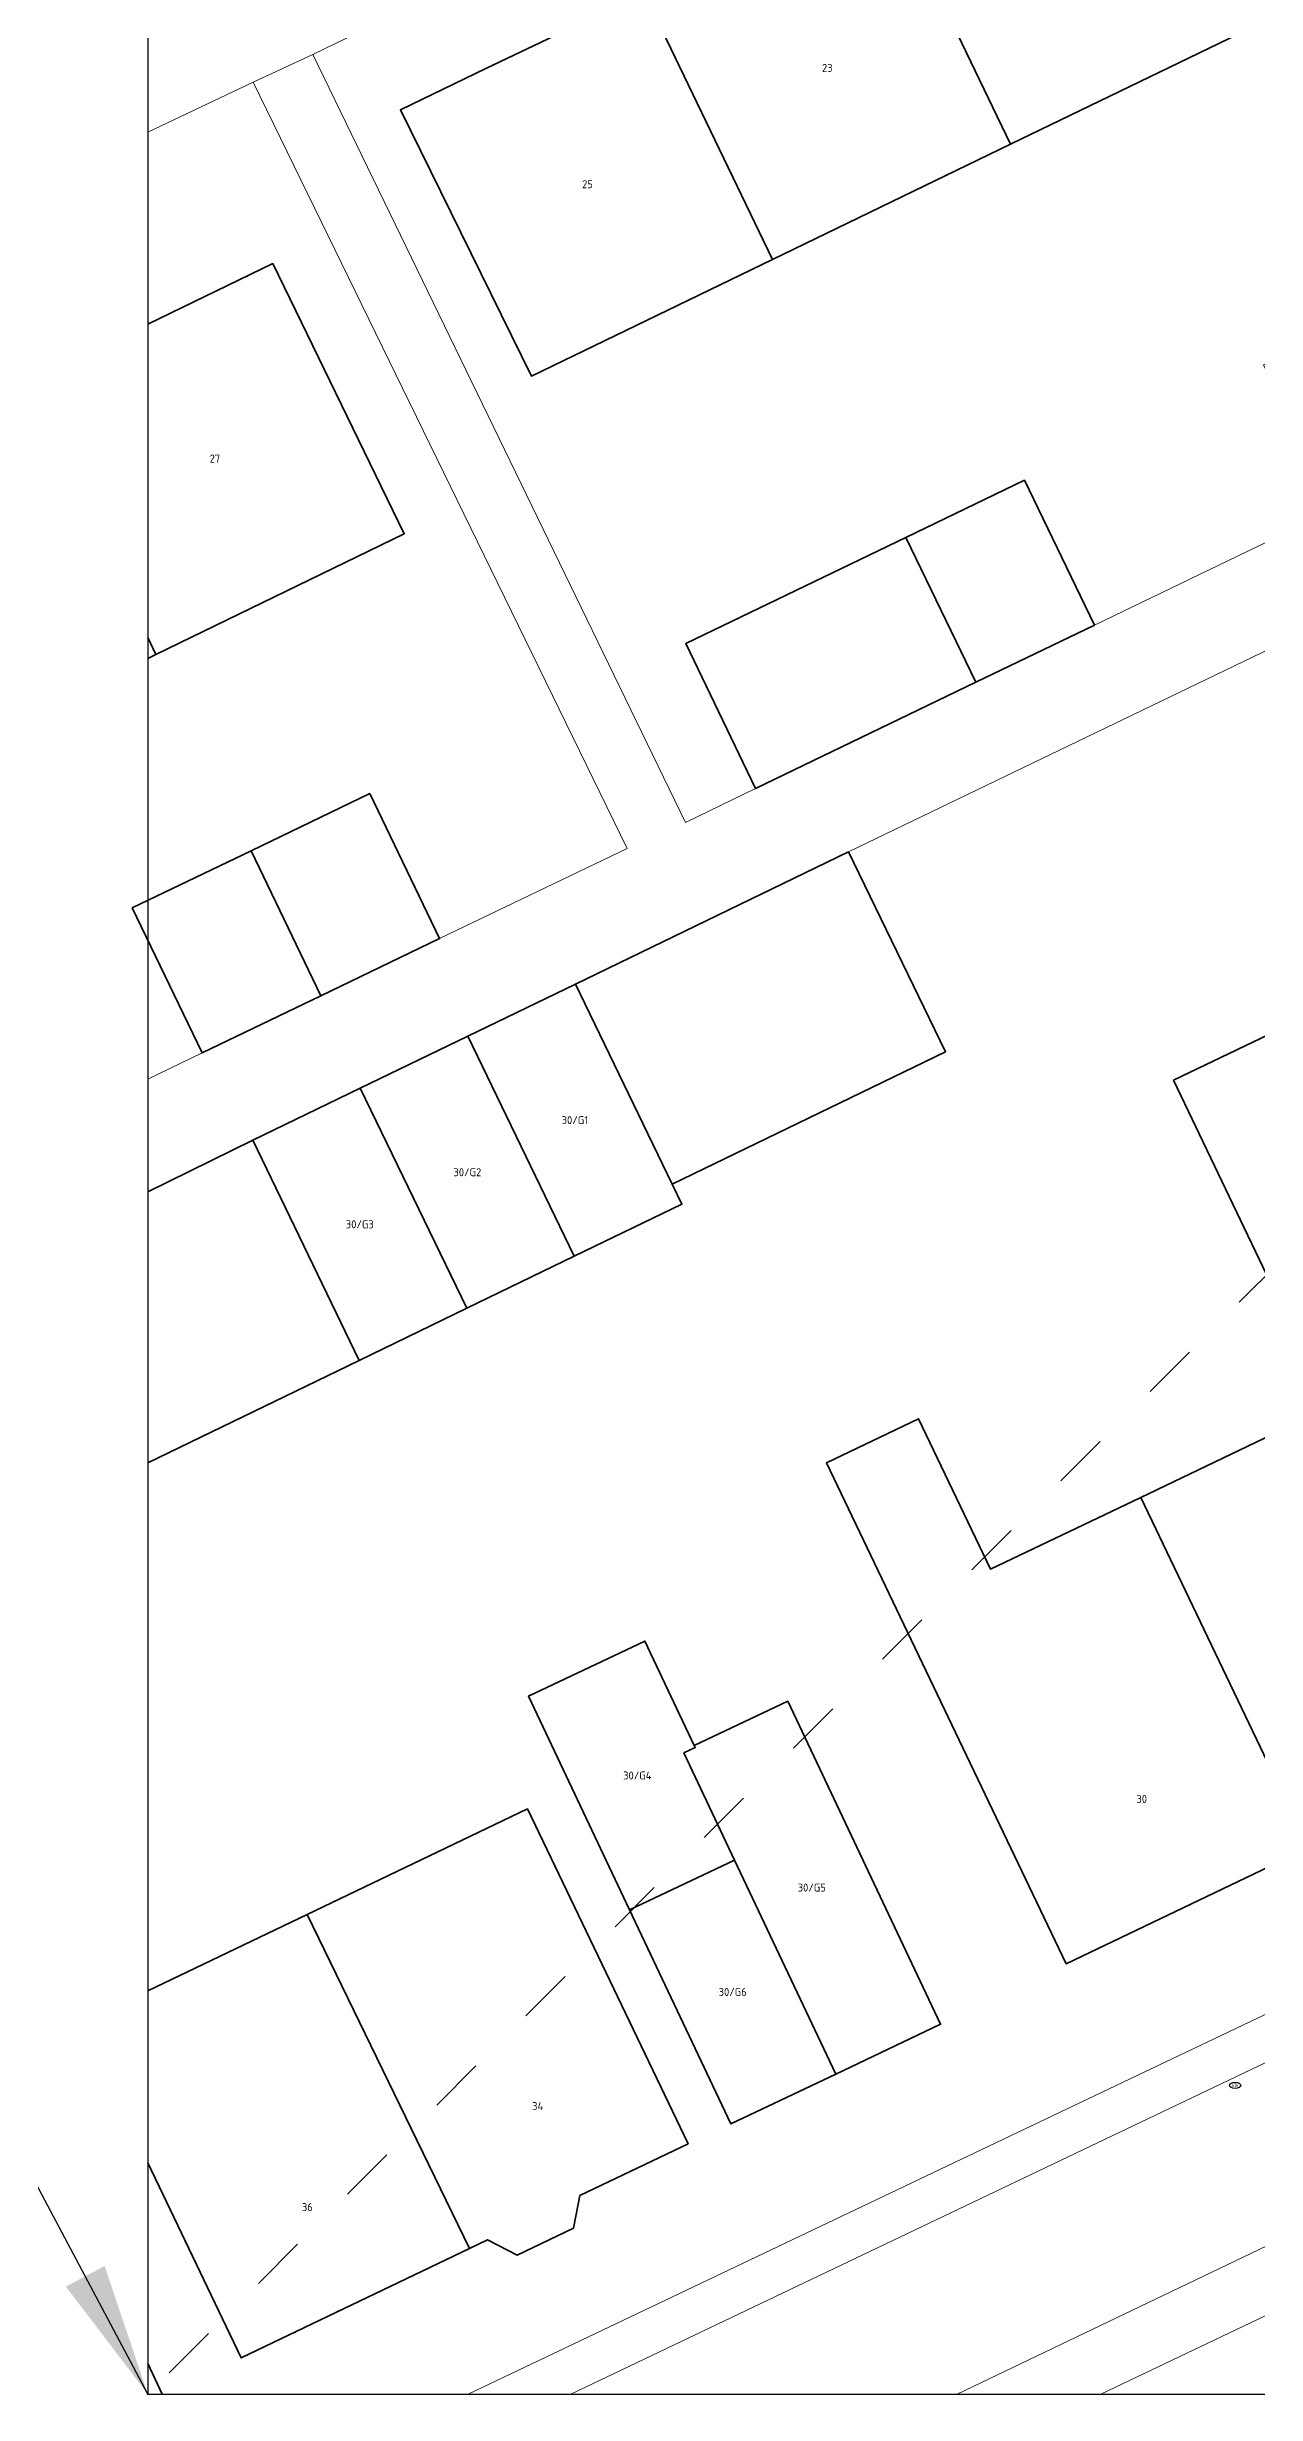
# Model space of a CAD drawing. Header units: metres. Extents: x 30438 to 30782, y 387448 to 387694.
# Drawn here: x 30508.7 to 30535.9, y 387447.7 to 387500.5 of the extents above; entities that cross this region are included whole.
import ezdxf
from ezdxf import colors
from ezdxf.entities.mleader import LeaderData, LeaderLine
from ezdxf.enums import TextEntityAlignment as Align
from ezdxf.math import Vec2, Vec3

# ---------------------------------------------------------------- set-up
doc = ezdxf.new("R2010")
doc.units = ezdxf.units.M
doc.linetypes.add('HIDDEN5', pattern=[2.8375, 1.25, -1.5875])
for name, color, linetype, lineweight in [('B-GV-IE-MEUBILAIR-S', 7, 'Continuous', 25), ('B-GV-OG-BEBOUWING-GV', 7, 'Continuous', 35), ('B-GV-OG-BEBOUWING-T18', 10, 'Continuous', 18), ('B-GV-OG-TERREIN_ERF-GV', 7, 'Continuous', 18), ('B-GV-VH-OPENVERHARDING_BETONSTRAATSTEEN-GV', 90, 'Continuous', 18), ('B-GV-VH-OPENVERHARDING_STRAATBAKSTEEN-GV', 90, 'Continuous', 18), ('B-GV-VH-OPENVERHARDING_TEGEL-GV', 90, 'Continuous', 18), ('X-XX_dim_CRD', 7, 'Continuous', 18)]:
    doc.layers.add(name, color=color, linetype=linetype, lineweight=lineweight)
doc.styles.add('NLCS-ISO', font='NLCS-ISO.ttf')
doc.styles.add('NLCS-ISO-A', font='arial.ttf')
doc.styles.add('NLCS-ISO-M100-T18', font='NLCS-ISO.ttf', dxfattribs={"height": 0.18})

# ---------------------------------------------------------------- blocks, each defined once
blk = doc.blocks.new('SIE-MEUBILAIR_PUT_KOLK-SO')
blk.add_ellipse((0, 0), major_axis=(1.25, 0), ratio=0.54)
at = {"style": 'NLCS-ISO'}
blk.add_text('klk', height=0.75, dxfattribs=at).set_placement((0.03, 0), align=Align.MIDDLE_CENTER)

msp = doc.modelspace()

# ---------------------------------------------------------------- linework, layer by layer
at = {"linetype": 'HIDDEN5'}
msp.add_line((30710.96, 387647.669), (30510.96, 387447.669), dxfattribs=at)
msp.add_lwpolyline([(30510.96, 387447.669), (30710.96, 387447.669), (30710.96, 387647.669), (30510.96, 387647.669)], close=True)
msp.add_lwpolyline([(30510.96, 387447.669), (30710.96, 387447.669), (30710.96, 387647.669), (30510.96, 387647.669)], close=True)
at = {"layer": 'B-GV-OG-BEBOUWING-GV'}
for points in [[(30532.855, 387506.841), (30527.492, 387504.263), (30530.37, 387498.275), (30535.726, 387500.866)], [(30527.492, 387504.263), (30522.129, 387501.686), (30525.013, 387495.685), (30530.37, 387498.275)], [(30522.129, 387501.686), (30518.563, 387499.977), (30516.643, 387499.05), (30519.592, 387493.063), (30525.013, 387495.685)], [(30530.688, 387490.722), (30528.017, 387489.434), (30529.589, 387486.173), (30532.26, 387487.461)], [(30528.017, 387489.434), (30523.063, 387487.045), (30524.635, 387483.784), (30529.589, 387486.173)], [(30515.955, 387483.669), (30513.283, 387482.384), (30514.852, 387479.122), (30517.524, 387480.407)], [(30513.283, 387482.384), (30510.611, 387481.099), (30512.18, 387477.837), (30514.852, 387479.122)], [(30520.58, 387479.385), (30522.759, 387474.884), (30528.906, 387477.86), (30526.728, 387482.36)], [(30520.58, 387479.385), (30518.161, 387478.214), (30520.557, 387473.263), (30522.976, 387474.434), (30522.759, 387474.884)], [(30518.161, 387478.214), (30515.742, 387477.043), (30518.138, 387472.092), (30520.557, 387473.263)], [(30538.738, 387470.492), (30539.698, 387470.951), (30538.092, 387474.285), (30536.183, 387478.248), (30534.041, 387477.223), (30537.558, 387469.876), (30533.304, 387467.839), (30537.078, 387459.954), (30542.532, 387462.565)], [(30515.718, 387470.921), (30518.138, 387472.092), (30515.742, 387477.043), (30513.322, 387475.872)], [(30533.304, 387467.839), (30529.924, 387466.221), (30528.303, 387469.606), (30526.229, 387468.613), (30531.624, 387457.343), (30537.078, 387459.954)], [(30523.255, 387462.259), (30522.146, 387464.606), (30519.528, 387463.368), (30521.802, 387458.559), (30524.164, 387459.676), (30523.023, 387462.089), (30523.278, 387462.209)], [(30525.362, 387463.255), (30523.255, 387462.259), (30523.278, 387462.209), (30523.023, 387462.089), (30524.164, 387459.676), (30526.437, 387454.868), (30528.799, 387455.986)], [(30519.507, 387460.832), (30514.548, 387458.456), (30518.202, 387450.945), (30518.607, 387451.139), (30519.272, 387450.793), (30520.535, 387451.397), (30520.681, 387452.133), (30523.116, 387453.3)], [(30524.164, 387459.676), (30521.802, 387458.559), (30524.075, 387453.751), (30526.437, 387454.868)]]:
    msp.add_lwpolyline(points, close=True, dxfattribs=at)
for points in [[(30510.96, 387487.178), (30511.144, 387486.798), (30516.731, 387489.516), (30513.773, 387495.592), (30510.96, 387494.229)], [(30510.96, 387486.708), (30511.144, 387486.798), (30510.96, 387487.178)], [(30510.96, 387468.617), (30515.718, 387470.921), (30513.322, 387475.872), (30510.96, 387474.711)], [(30510.96, 387452.872), (30513.063, 387448.483), (30518.202, 387450.945), (30514.548, 387458.456), (30510.96, 387456.737)], [(30511.286, 387447.669), (30510.96, 387448.358)]]:
    msp.add_lwpolyline(points, dxfattribs=at)
at = {"layer": 'B-GV-OG-TERREIN_ERF-GV'}
for points in [[(30538.776, 387494.629), (30543.399, 387496.851), (30543.565, 387496.601), (30544.496, 387499.054), (30543.977, 387500.071), (30538.016, 387511.64), (30514.673, 387500.297), (30523.055, 387483.022), (30524.635, 387483.784), (30523.063, 387487.045), (30528.017, 387489.434), (30530.688, 387490.722), (30532.26, 387487.461), (30537.638, 387490.054), (30536.065, 387493.315)], [(30525.013, 387495.685), (30519.592, 387493.063), (30516.643, 387499.05), (30518.563, 387499.977), (30522.129, 387501.686), (30527.492, 387504.263), (30532.855, 387506.841), (30538.341, 387509.477), (30541.205, 387503.515), (30535.726, 387500.866), (30530.37, 387498.275)], [(30528.799, 387455.986), (30526.437, 387454.868), (30524.075, 387453.751), (30521.802, 387458.559), (30519.528, 387463.368), (30522.146, 387464.606), (30523.255, 387462.259), (30525.362, 387463.255)]]:
    msp.add_lwpolyline(points, close=True, dxfattribs=at)
for points in [[(30586.487, 387511.135), (30551.052, 387494.072), (30552.657, 387490.732), (30547.032, 387488.03), (30545.43, 387491.366), (30544.686, 387491.007), (30546.002, 387488.268), (30541.675, 387486.19), (30540.362, 387488.925), (30526.728, 387482.36), (30528.906, 387477.86), (30522.759, 387474.884), (30522.976, 387474.434), (30520.557, 387473.263), (30518.138, 387472.092), (30515.718, 387470.921), (30510.96, 387468.617)], [(30510.96, 387477.25), (30512.18, 387477.837), (30510.611, 387481.099), (30513.283, 387482.384), (30515.955, 387483.669), (30517.524, 387480.407), (30521.746, 387482.437), (30513.329, 387499.674), (30510.96, 387498.548)], [(30518.168, 387447.669), (30620.699, 387496.495)], [(30510.96, 387494.229), (30513.773, 387495.592), (30516.731, 387489.516), (30511.144, 387486.798), (30510.96, 387486.708)], [(30537.078, 387459.954), (30531.624, 387457.343), (30526.229, 387468.613), (30528.303, 387469.606), (30529.924, 387466.221), (30533.304, 387467.839), (30537.558, 387469.876), (30534.041, 387477.223), (30536.183, 387478.248)], [(30602.501, 387447.669), (30600.957, 387449.952), (30606.108, 387453.449), (30605.987, 387453.696), (30601.014, 387450.37), (30598.595, 387455.321), (30597.454, 387457.656), (30596.313, 387459.992), (30595.171, 387462.329), (30594.008, 387464.71), (30592.866, 387467.046), (30591.725, 387469.382), (30590.478, 387471.934), (30589.128, 387474.698), (30532.406, 387447.669)], [(30510.96, 387456.737), (30514.548, 387458.456), (30519.507, 387460.832), (30523.116, 387453.3), (30520.681, 387452.133), (30520.535, 387451.397), (30519.272, 387450.793), (30518.607, 387451.139), (30518.202, 387450.945), (30513.063, 387448.483), (30510.96, 387452.872)], [(30510.96, 387448.358), (30511.286, 387447.669)]]:
    msp.add_lwpolyline(points, dxfattribs=at)
at = {"layer": 'B-GV-VH-OPENVERHARDING_BETONSTRAATSTEEN-GV'}
for points in [[(30621.428, 387495.557), (30621.378, 387495.532), (30621.166, 387495.435), (30619.52, 387494.683), (30619.479, 387494.742), (30610.162, 387490.353), (30604.27, 387487.527), (30591.056, 387481.258), (30559.629, 387466.305), (30540.373, 387457.157), (30520.478, 387447.669)], [(30529.173, 387447.669), (30538.107, 387451.948), (30558.517, 387461.636), (30582.151, 387472.896)]]:
    msp.add_lwpolyline(points, dxfattribs=at)
at = {"layer": 'B-GV-VH-OPENVERHARDING_STRAATBAKSTEEN-GV'}
for points in [[(30520.478, 387447.669), (30540.373, 387457.157), (30559.629, 387466.305), (30591.056, 387481.258), (30604.27, 387487.527), (30610.162, 387490.353), (30619.479, 387494.742), (30619.52, 387494.683), (30621.166, 387495.435), (30620.699, 387496.495), (30518.168, 387447.669)], [(30623.524, 387492.473), (30622.998, 387492.246), (30620.275, 387490.962), (30593.782, 387478.352), (30582.151, 387472.896), (30558.517, 387461.636), (30538.107, 387451.948), (30529.173, 387447.669)], [(30532.406, 387447.669), (30589.128, 387474.698)]]:
    msp.add_lwpolyline(points, dxfattribs=at)
at = {"layer": 'B-GV-VH-OPENVERHARDING_TEGEL-GV'}
for points in [[(30510.96, 387498.548), (30513.329, 387499.674), (30514.673, 387500.297), (30538.016, 387511.64), (30539.909, 387512.528), (30563.906, 387524.257)], [(30510.96, 387474.711), (30513.322, 387475.872), (30515.742, 387477.043), (30518.161, 387478.214), (30520.58, 387479.385), (30526.728, 387482.36), (30540.362, 387488.925), (30540.29, 387489.074), (30544.616, 387491.152), (30544.686, 387491.007), (30545.43, 387491.366), (30545.361, 387491.51), (30550.985, 387494.212), (30551.052, 387494.072), (30586.487, 387511.135)], [(30563.03, 387502.33), (30557.525, 387499.684), (30554.853, 387498.399), (30552.18, 387497.115), (30548.542, 387495.366), (30545.414, 387493.804), (30540.308, 387491.342), (30537.638, 387490.054), (30532.26, 387487.461), (30529.589, 387486.173), (30524.635, 387483.784), (30523.055, 387483.022), (30514.673, 387500.297), (30513.329, 387499.674), (30521.746, 387482.437), (30517.524, 387480.407), (30514.852, 387479.122), (30512.18, 387477.837), (30510.96, 387477.25)]]:
    msp.add_lwpolyline(points, dxfattribs=at)
at = {"layer": 'X-XX_dim_CRD', "lineweight": -2, "transparency": 16777216, "flags": 128}
msp.add_lwpolyline([(30510.96, 387447.669), (30494.862, 387477.977), (30438.203, 387477.977)], dxfattribs=at)
at = {"layer": 'X-XX_dim_CRD', "lineweight": -2, "transparency": 16777216}
msp.add_point((30510.96, 387447.669), dxfattribs=at)

# ---------------------------------------------------------------- block references
at = {"layer": 'B-GV-IE-MEUBILAIR-S', "xscale": 0.1, "yscale": 0.1, "zscale": 0.1}
msp.add_blockref('SIE-MEUBILAIR_PUT_KOLK-SO', (30535.424, 387454.613), dxfattribs=at)

# ---------------------------------------------------------------- texts
at = {"layer": 'B-GV-OG-BEBOUWING-T18', "style": 'NLCS-ISO-M100-T18'}
for s, p in [('23', (30526.248, 387499.993)), ('25', (30520.853, 387497.378)), ('27', (30512.47, 387491.205)), ('30/G1', (30520.569, 387476.324)), ('30/G2', (30518.15, 387475.153)), ('30/G3', (30515.73, 387473.982)), ('30/G4', (30521.974, 387461.583)), ('30', (30533.323, 387461.055)), ('30/G5', (30525.9, 387459.062)), ('30/G6', (30524.12, 387456.714)), ('34', (30519.732, 387454.146)), ('36', (30514.551, 387451.874))]:
    msp.add_text(s, height=0.18, dxfattribs=at).set_placement(p, align=Align.MIDDLE)

# ---------------------------------------------------------------- leaders
at = {"layer": 'X-XX_dim_CRD', "transparency": 16777216}
ml = msp.add_multileader_mtext('Standard', dxfattribs=at)
ml.set_content('', color=256, style='NLCS-ISO-A')
ml.set_leader_properties(color=256, linetype='ByLayer', lineweight=-1)
ml.build(insert=Vec2(0, 0))
ml.multileader.update_dxf_attribs({"text_left_attachment_type": 5, "text_right_attachment_type": 5, "text_top_attachment_type": 10, "text_bottom_attachment_type": 10, "dogleg_length": 1, "arrow_head_size": 3, "scale": 0.001})
ctx = ml.context
ctx.base_point, ctx.scale, ctx.char_height, ctx.arrow_head_size, ctx.plane_origin = Vec3(30488.862, 387477.977), 0.001, 5, 3, Vec3(30539.262, 387454.266)
ctx.left_attachment, ctx.right_attachment, ctx.top_attachment, ctx.bottom_attachment = 5, 5, 10, 10
notes = []
notes.append((ctx, [(0, (1, 1, 0), (30494.862, 387477.977), (-1, 0), 2, [(0, [(30510.96, 387447.669)], 0, [])])]))
ctx.mtext.insert, ctx.mtext.flow_direction = Vec3(30490.862, 387482.977), 5
for ctx, leaders in notes:
    for number, flags, end, landing, length, lines in leaders:
        leader = LeaderData()
        leader.index, (leader.has_last_leader_line, leader.has_dogleg_vector, leader.attachment_direction) = number, flags
        leader.last_leader_point, leader.dogleg_vector, leader.dogleg_length = Vec3(end), Vec3(landing), length
        for number, points, colour, breaks in lines:
            line = LeaderLine()
            line.index, line.vertices, line.color, line.breaks = number, Vec3.list(points), colors.encode_raw_color(colour), breaks
            leader.lines.append(line)
        ctx.leaders.append(leader)

doc.saveas('drawing.dxf')
